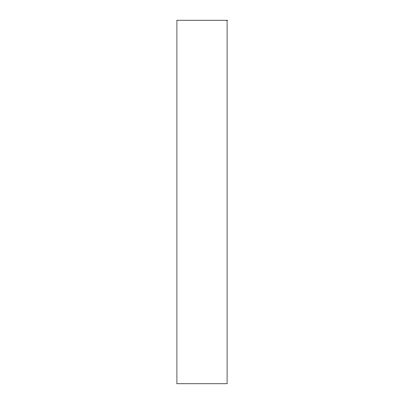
<?xml version="1.0" encoding="UTF-8"?>
<svg xmlns="http://www.w3.org/2000/svg" width="404" height="404" viewBox="0 0 404 404"><rect width="100%" height="100%" fill="white"/><g stroke="black" fill="none" stroke-linecap="round" stroke-linejoin="round"><path stroke-width="0.61" d="M227.078 20.2L176.922 20.2L176.922 383.8L227.078 383.8L227.078 20.2"/></g></svg>
